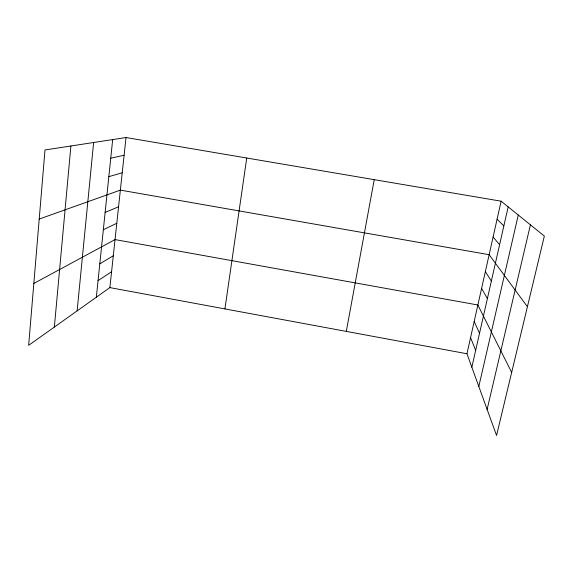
<?xml version="1.0" encoding="UTF-8"?>
<svg xmlns="http://www.w3.org/2000/svg" width="573" height="573" viewBox="0 0 573 573"><rect width="100%" height="100%" fill="white"/><g stroke="black" fill="none" stroke-linecap="round" stroke-linejoin="round"><path stroke-width="0.86" d="M54.356 327.061L70.894 145.993M77.126 310.881L93.635 142.498M96.336 297.229L112.68 139.576M126.017 137.527L44.995 149.968L28.65 345.333L109.873 287.61L126.017 137.527L501.117 201.195L544.35 236.062L496.562 435.473L466.959 353.749L501.117 201.195M224.924 308.919L246.734 158.019M346.3 331.395L374.233 179.657M471.844 367.243L508.165 206.874M478.813 386.474L518.271 215.025M487.122 409.409L530.419 224.824M98.062 280.62L111.577 271.76M99.802 263.831L113.304 255.759M33.828 283.442L115.037 239.593L477.875 304.994L511.668 372.429M103.333 229.73L116.799 223.262M105.131 212.411L118.568 206.774M39.215 219.065L120.366 190.114L489.141 254.706L527.418 306.727M108.834 176.663L122.228 172.767M110.747 158.22L124.112 155.24M109.873 287.61L466.959 353.749M497.085 219.23L503.86 225.877M493.088 237.064L499.606 244.657M485.345 271.645L491.369 281.035M481.592 288.405L487.379 298.655M474.2 321.417L479.529 333.321M470.562 337.662L475.669 350.375"/></g></svg>
